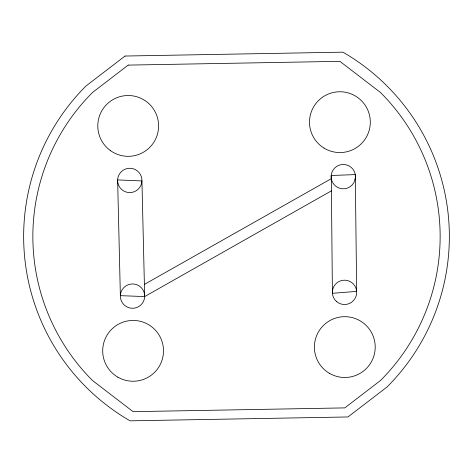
<?xml version="1.0" encoding="UTF-8"?>
<svg xmlns="http://www.w3.org/2000/svg" width="473" height="473" viewBox="0 0 473 473"><rect width="100%" height="100%" fill="white"/><g stroke="black" fill="none" stroke-linecap="round" stroke-linejoin="round"><path stroke-width="0.71" d="M144.389 284.403L331.301 178.676L331.183 175.501L355.282 174.596L355.4 177.771L354.697 180.863A12.162 12.162 0 0 1 334.204 184.718A12.162 12.162 0 0 1 340.424 164.817A12.162 12.162 0 0 1 355.075 179.651M144.679 296.565L120.367 295.666L117.623 179.917L141.93 180.94A12.162 12.162 0 0 1 123.258 190.696A12.162 12.162 0 0 1 124.145 169.647A12.162 12.162 0 0 1 141.93 180.94L144.679 296.565A12.162 12.162 0 0 0 126.835 285.367A12.162 12.162 0 0 0 126.06 306.421A12.162 12.162 0 0 0 144.679 296.565L331.419 190.838M355.324 178.108L356.666 291.392L332.413 293.307L331.301 178.676M125.032 56.039L85.991 85.991A212.85 212.85 0 0 0 130.075 420.834L347.968 416.961L387.009 387.009A212.85 212.85 0 0 0 342.925 52.166L125.032 56.039M128.201 65.103L92.501 92.501A203.65 203.65 0 0 0 92.501 380.499L133.102 411.658L344.799 407.897L380.499 380.499A203.65 203.65 0 0 0 380.499 92.501L339.898 61.342L128.201 65.103M110.499 150.645A30.408 30.408 0 0 0 158.461 128.887A30.408 30.408 0 0 0 115.637 98.23A30.408 30.408 0 0 0 110.499 150.645M323.993 148.073A30.408 30.408 0 0 0 370.294 122.974A30.408 30.408 0 0 0 325.412 95.428A30.408 30.408 0 0 0 323.993 148.073M329.598 373.416A30.408 30.408 0 0 0 375.207 347.081A30.408 30.408 0 0 0 329.598 320.747A30.408 30.408 0 0 0 329.598 373.416M117.895 377.176A30.408 30.408 0 0 0 163.504 350.842A30.408 30.408 0 0 0 117.895 324.508A30.408 30.408 0 0 0 117.895 377.176M336.64 301.603A12.162 12.162 0 0 0 356.5 294.567A12.162 12.162 0 0 0 340.477 280.885A12.162 12.162 0 0 0 336.64 301.603"/></g></svg>
